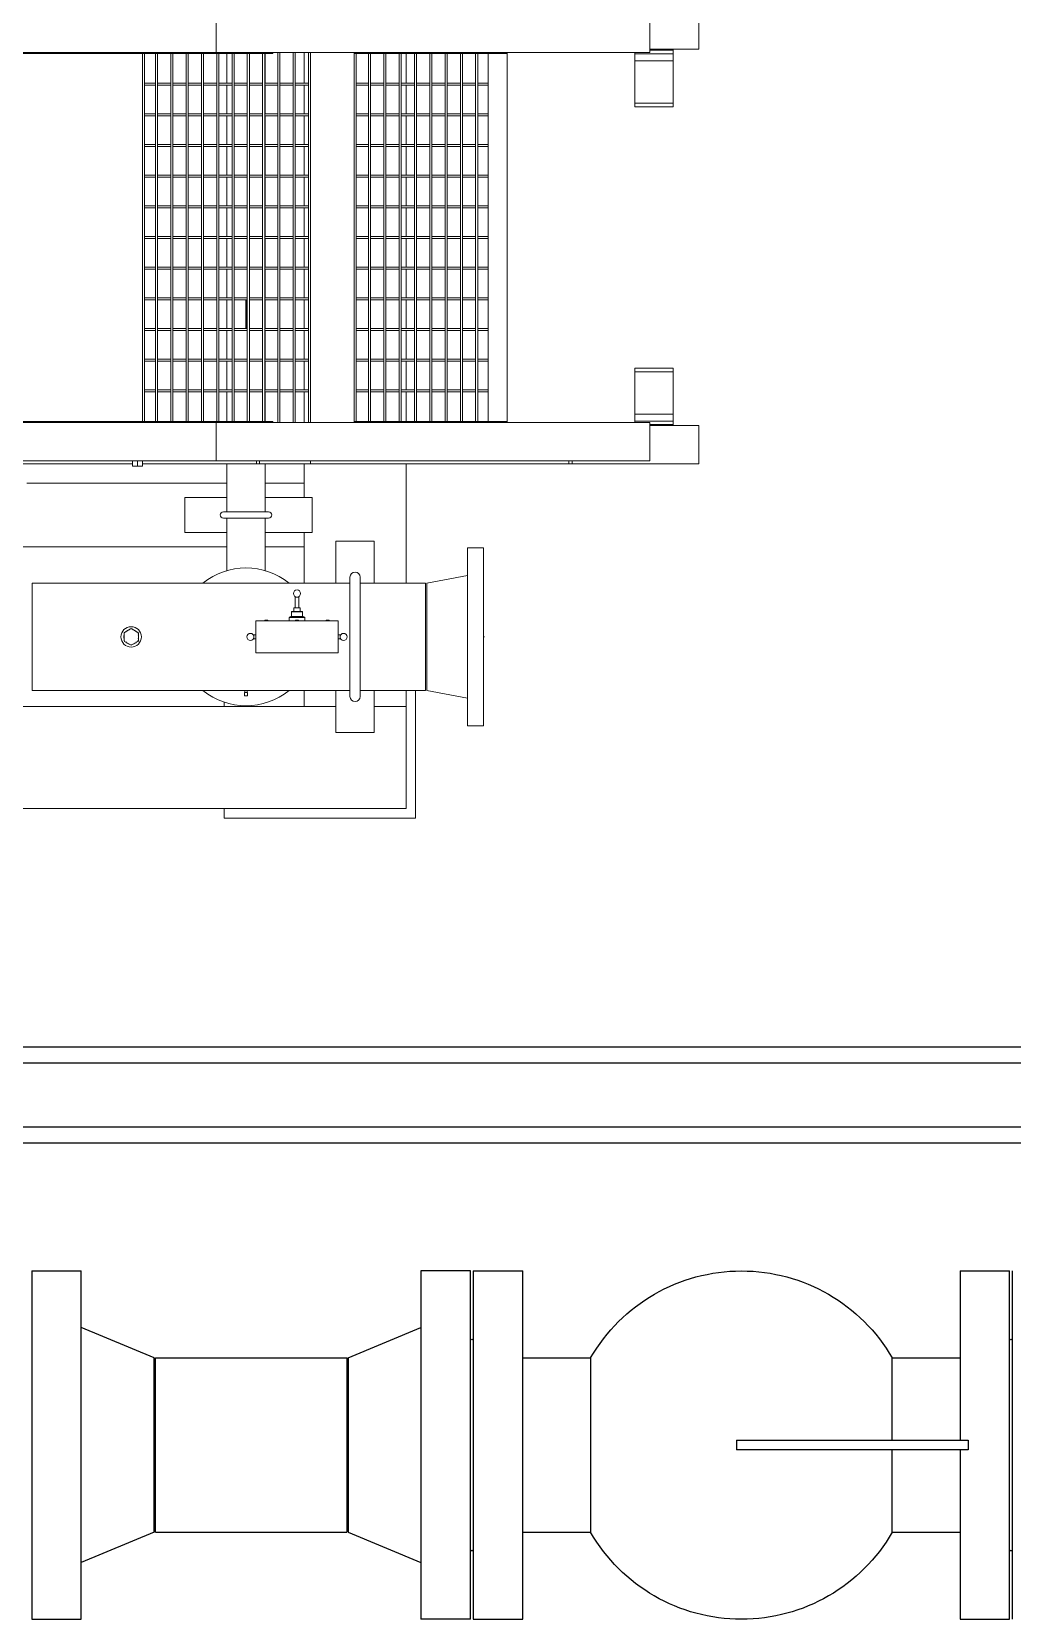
# Model space of a CAD drawing. Header units: millimetres. Extents: x 553637 to 584936, y 5008 to 53898.
# Drawn here: x 562068 to 563605, y 10272 to 12761 of the extents above; entities that cross this region are included whole.
import ezdxf

# ---------------------------------------------------------------- set-up
doc = ezdxf.new("R2010")
doc.units = ezdxf.units.MM
doc.header["$LTSCALE"] = 10
doc.header["$MEASUREMENT"] = 0
doc.layers.add('8', color=8, linetype='Continuous')

# ---------------------------------------------------------------- blocks, each defined once
blk = doc.blocks.new('A$C79EB0E72')
at = {"layer": '8', "lineweight": 0}
blk.add_lwpolyline([(0, -4900), (7800, -4900), (7800, 0), (0, 0)], close=True, dxfattribs=at)
at = {"layer": '8', "lineweight": 25}
for points in [[(7800.2, -2410.1), (0, -2410.1), (0, -4875.1), (25, -4900.1), (7775.2, -4900.1), (7800.2, -4875.1), (7800.2, -2410.1)], [(25, -2410.1), (25, -4864.8), (35.4, -4875.1), (7764.8, -4875.1), (7775.2, -4864.8), (7775.2, -2410.1)], [(7675.2, -2410.1), (7675.2, -4775.1), (125, -4775.1), (125, -2410.1)], [(7650.2, -2410.1), (7650.2, -4750.1), (150, -4750.1), (150, -2410.1)]]:
    blk.add_lwpolyline(points, dxfattribs=at)
blk = doc.blocks.new('mf_900')
at = {"layer": '8', "lineweight": -2}
for p, q in [((193331.3, 8438), (193331.3, 8378)), ((192574.8, 8433), (192574.8, 8373)), ((192574.8, 8433), (192574.8, 8373)), ((193254.8, 8433), (193254.8, 8373)), ((192574.8, 8373), (192107.8, 8373)), ((192663.8, 8371.6), (192189.8, 8371.6)), ((192459.3, 7794.4), (192459.3, 8371.6)), ((192462.5, 7794.4), (192462.5, 8371.6)), ((192479.6, 7794.4), (192479.6, 8371.6)), ((192482.8, 7794.4), (192482.8, 8371.6)), ((192503.6, 7794.4), (192503.6, 8371.6)), ((192506.8, 7794.4), (192506.8, 8371.6)), ((192527.6, 7794.4), (192527.6, 8371.6)), ((192530.8, 7794.4), (192530.8, 8371.6)), ((192551.6, 7794.4), (192551.6, 8371.6)), ((192554.8, 7794.4), (192554.8, 8371.6)), ((192574.8, 8373), (192574.8, 8373)), ((193254.8, 8373), (192574.8, 8373)), ((192575.6, 7794.4), (192575.6, 8371.6)), ((192578.8, 7794.4), (192578.8, 8371.6)), ((192591.3, 8325.1), (192591.3, 8371.6)), ((192599.6, 7794.4), (192599.6, 8371.6)), ((192602.8, 7794.4), (192602.8, 8371.6)), ((192608.6, 8371.6), (192608.6, 8373)), ((192623.6, 7794.4), (192623.6, 8371.6)), ((192626.8, 7794.4), (192626.8, 8371.6)), ((192647.6, 7794.4), (192647.6, 8371.6)), ((192650.8, 7794.4), (192650.8, 8371.6)), ((192651.7, 8325.1), (192651.7, 8371.6)), ((192663.8, 8371.6), (192663.8, 8373)), ((192671.6, 7793), (192671.6, 8373)), ((192674.8, 7793), (192674.8, 8373)), ((192695.6, 7793), (192695.6, 8373)), ((192698.8, 7793), (192698.8, 8373)), ((192712.5, 8325.1), (192712.5, 8373)), ((192719.6, 7793), (192719.6, 8373)), ((192722.8, 7793), (192722.8, 8373)), ((192791.2, 8373), (192791.2, 7793)), ((193031.2, 8371.6), (192791.2, 8371.6)), ((192794.4, 7794.3), (192794.4, 8371.6)), ((192813.6, 7794.3), (192813.6, 8371.6)), ((192816.8, 7794.3), (192816.8, 8371.6)), ((192837.6, 7794.3), (192837.6, 8371.6)), ((192840.8, 7794.3), (192840.8, 8371.6)), ((192861.6, 7794.3), (192861.6, 8371.6)), ((192864.8, 7794.3), (192864.8, 8371.6)), ((192872.5, 8325.1), (192872.5, 8371.6)), ((192885.6, 7794.3), (192885.6, 8371.6)), ((192888.8, 7794.3), (192888.8, 8371.6)), ((192909.6, 7794.3), (192909.6, 8371.6)), ((192912.8, 7794.3), (192912.8, 8371.6)), ((192933.6, 7794.3), (192933.6, 8371.6)), ((192936.8, 7794.3), (192936.8, 8371.6)), ((192957.6, 7794.3), (192957.6, 8371.6)), ((192960.8, 7794.3), (192960.8, 8371.6)), ((192981.6, 7794.3), (192981.6, 8371.6)), ((192984.8, 7794.3), (192984.8, 8371.6)), ((193001.2, 7794.3), (193001.2, 8371.6)), ((193001.2, 8371.6), (193031.2, 8371.6)), ((193031.2, 8373), (193031.2, 8371.6)), ((193031.2, 7794.3), (193031.2, 8371.6)), ((193231.3, 8373), (193231.3, 8288)), ((193291.3, 8371), (193231.3, 8371)), ((193331.3, 8378), (193254.8, 8378)), ((193291.3, 8376.5), (193254.8, 8376.5)), ((193291.3, 8288), (193291.3, 8378)), ((193291.3, 8360), (193231.3, 8360)), ((192479.6, 8325.1), (192462.5, 8325.1)), ((192462.5, 8321.9), (192479.6, 8321.9)), ((192503.6, 8325.1), (192482.8, 8325.1)), ((192482.8, 8321.9), (192503.6, 8321.9)), ((192527.6, 8325.1), (192506.8, 8325.1)), ((192506.8, 8321.9), (192527.6, 8321.9)), ((192551.6, 8325.1), (192530.8, 8325.1)), ((192530.8, 8321.9), (192551.6, 8321.9)), ((192575.6, 8325.1), (192554.8, 8325.1)), ((192554.8, 8321.9), (192575.6, 8321.9)), ((192599.6, 8325.1), (192578.8, 8325.1)), ((192578.8, 8321.9), (192599.6, 8321.9)), ((192591.3, 8277), (192591.3, 8321.9)), ((192623.6, 8325.1), (192602.8, 8325.1)), ((192602.8, 8321.9), (192623.6, 8321.9)), ((192647.6, 8325.1), (192626.8, 8325.1)), ((192626.8, 8321.9), (192647.6, 8321.9)), ((192671.6, 8325.1), (192650.8, 8325.1)), ((192650.8, 8321.9), (192671.6, 8321.9)), ((192651.7, 8277), (192651.7, 8321.9)), ((192695.6, 8325.1), (192674.8, 8325.1)), ((192674.8, 8321.9), (192695.6, 8321.9)), ((192719.6, 8325.1), (192698.8, 8325.1)), ((192698.8, 8321.9), (192719.6, 8321.9)), ((192712.5, 8277), (192712.5, 8321.9)), ((192813.6, 8325.1), (192794.4, 8325.1)), ((192794.4, 8321.9), (192813.6, 8321.9)), ((192837.6, 8325.1), (192816.8, 8325.1)), ((192816.8, 8321.9), (192837.6, 8321.9)), ((192861.6, 8325.1), (192840.8, 8325.1)), ((192840.8, 8321.9), (192861.6, 8321.9)), ((192885.6, 8325.1), (192864.8, 8325.1)), ((192864.8, 8321.9), (192885.6, 8321.9)), ((192872.5, 8277), (192872.5, 8321.9)), ((192909.6, 8325.1), (192888.8, 8325.1)), ((192888.8, 8321.9), (192909.6, 8321.9)), ((192933.6, 8325.1), (192912.8, 8325.1)), ((192912.8, 8321.9), (192933.6, 8321.9)), ((192957.6, 8325.1), (192936.8, 8325.1)), ((192936.8, 8321.9), (192957.6, 8321.9)), ((192981.6, 8325.1), (192960.8, 8325.1)), ((192960.8, 8321.9), (192981.6, 8321.9)), ((193001.2, 8325.1), (192984.8, 8325.1)), ((192984.8, 8321.9), (193001.2, 8321.9)), ((193291.3, 8293.5), (193231.3, 8293.5)), ((193291.3, 8288), (193231.3, 8288)), ((192479.6, 8277), (192462.5, 8277)), ((192462.5, 8273.8), (192479.6, 8273.8)), ((192503.6, 8277), (192482.8, 8277)), ((192482.8, 8273.8), (192503.6, 8273.8)), ((192527.6, 8277), (192506.8, 8277)), ((192506.8, 8273.8), (192527.6, 8273.8)), ((192551.6, 8277), (192530.8, 8277)), ((192530.8, 8273.8), (192551.6, 8273.8)), ((192575.6, 8277), (192554.8, 8277)), ((192554.8, 8273.8), (192575.6, 8273.8)), ((192599.6, 8277), (192578.8, 8277)), ((192578.8, 8273.8), (192599.6, 8273.8)), ((192591.3, 8228.9), (192591.3, 8273.8)), ((192623.6, 8277), (192602.8, 8277)), ((192602.8, 8273.8), (192623.6, 8273.8)), ((192647.6, 8277), (192626.8, 8277)), ((192626.8, 8273.8), (192647.6, 8273.8)), ((192671.6, 8277), (192650.8, 8277)), ((192650.8, 8273.8), (192671.6, 8273.8)), ((192651.7, 8228.9), (192651.7, 8273.8)), ((192695.6, 8277), (192674.8, 8277)), ((192674.8, 8273.8), (192695.6, 8273.8)), ((192719.6, 8277), (192698.8, 8277)), ((192698.8, 8273.8), (192719.6, 8273.8)), ((192712.5, 8228.9), (192712.5, 8273.8)), ((192813.6, 8277), (192794.4, 8277)), ((192794.4, 8273.8), (192813.6, 8273.8)), ((192837.6, 8277), (192816.8, 8277)), ((192816.8, 8273.8), (192837.6, 8273.8)), ((192861.6, 8277), (192840.8, 8277)), ((192840.8, 8273.8), (192861.6, 8273.8)), ((192885.6, 8277), (192864.8, 8277)), ((192864.8, 8273.8), (192885.6, 8273.8)), ((192872.5, 8228.9), (192872.5, 8273.8)), ((192909.6, 8277), (192888.8, 8277)), ((192888.8, 8273.8), (192909.6, 8273.8)), ((192933.6, 8277), (192912.8, 8277)), ((192912.8, 8273.8), (192933.6, 8273.8)), ((192957.6, 8277), (192936.8, 8277)), ((192936.8, 8273.8), (192957.6, 8273.8)), ((192981.6, 8277), (192960.8, 8277)), ((192960.8, 8273.8), (192981.6, 8273.8)), ((193001.2, 8277), (192984.8, 8277)), ((192984.8, 8273.8), (193001.2, 8273.8)), ((192479.6, 8228.9), (192462.5, 8228.9)), ((192462.5, 8225.7), (192479.6, 8225.7)), ((192503.6, 8228.9), (192482.8, 8228.9)), ((192482.8, 8225.7), (192503.6, 8225.7)), ((192527.6, 8228.9), (192506.8, 8228.9)), ((192506.8, 8225.7), (192527.6, 8225.7)), ((192551.6, 8228.9), (192530.8, 8228.9)), ((192530.8, 8225.7), (192551.6, 8225.7)), ((192575.6, 8228.9), (192554.8, 8228.9)), ((192554.8, 8225.7), (192575.6, 8225.7)), ((192599.6, 8228.9), (192578.8, 8228.9)), ((192578.8, 8225.7), (192599.6, 8225.7)), ((192591.3, 8180.8), (192591.3, 8225.7)), ((192623.6, 8228.9), (192602.8, 8228.9)), ((192602.8, 8225.7), (192623.6, 8225.7)), ((192647.6, 8228.9), (192626.8, 8228.9)), ((192626.8, 8225.7), (192647.6, 8225.7)), ((192671.6, 8228.9), (192650.8, 8228.9)), ((192650.8, 8225.7), (192671.6, 8225.7)), ((192651.7, 8180.8), (192651.7, 8225.7)), ((192695.6, 8228.9), (192674.8, 8228.9)), ((192674.8, 8225.7), (192695.6, 8225.7)), ((192719.6, 8228.9), (192698.8, 8228.9)), ((192698.8, 8225.7), (192719.6, 8225.7)), ((192712.5, 8180.8), (192712.5, 8225.7)), ((192813.6, 8228.9), (192794.4, 8228.9)), ((192794.4, 8225.7), (192813.6, 8225.7)), ((192837.6, 8228.9), (192816.8, 8228.9)), ((192816.8, 8225.7), (192837.6, 8225.7)), ((192861.6, 8228.9), (192840.8, 8228.9)), ((192840.8, 8225.7), (192861.6, 8225.7)), ((192885.6, 8228.9), (192864.8, 8228.9)), ((192864.8, 8225.7), (192885.6, 8225.7)), ((192872.5, 8180.8), (192872.5, 8225.7)), ((192909.6, 8228.9), (192888.8, 8228.9)), ((192888.8, 8225.7), (192909.6, 8225.7)), ((192933.6, 8228.9), (192912.8, 8228.9)), ((192912.8, 8225.7), (192933.6, 8225.7)), ((192957.6, 8228.9), (192936.8, 8228.9)), ((192936.8, 8225.7), (192957.6, 8225.7)), ((192981.6, 8228.9), (192960.8, 8228.9)), ((192960.8, 8225.7), (192981.6, 8225.7)), ((193001.2, 8228.9), (192984.8, 8228.9)), ((192984.8, 8225.7), (193001.2, 8225.7)), ((192479.6, 8180.8), (192462.5, 8180.8)), ((192462.5, 8177.6), (192479.6, 8177.6)), ((192503.6, 8180.8), (192482.8, 8180.8)), ((192482.8, 8177.6), (192503.6, 8177.6)), ((192527.6, 8180.8), (192506.8, 8180.8)), ((192506.8, 8177.6), (192527.6, 8177.6)), ((192551.6, 8180.8), (192530.8, 8180.8)), ((192530.8, 8177.6), (192551.6, 8177.6)), ((192575.6, 8180.8), (192554.8, 8180.8)), ((192554.8, 8177.6), (192575.6, 8177.6)), ((192599.6, 8180.8), (192578.8, 8180.8)), ((192578.8, 8177.6), (192599.6, 8177.6)), ((192591.3, 8132.7), (192591.3, 8177.6)), ((192623.6, 8180.8), (192602.8, 8180.8)), ((192602.8, 8177.6), (192623.6, 8177.6)), ((192647.6, 8180.8), (192626.8, 8180.8)), ((192626.8, 8177.6), (192647.6, 8177.6)), ((192671.6, 8180.8), (192650.8, 8180.8)), ((192650.8, 8177.6), (192671.6, 8177.6)), ((192651.7, 8132.7), (192651.7, 8177.6)), ((192695.6, 8180.8), (192674.8, 8180.8)), ((192674.8, 8177.6), (192695.6, 8177.6)), ((192719.6, 8180.8), (192698.8, 8180.8)), ((192698.8, 8177.6), (192719.6, 8177.6)), ((192712.5, 8132.7), (192712.5, 8177.6)), ((192813.6, 8180.8), (192794.4, 8180.8)), ((192794.4, 8177.6), (192813.6, 8177.6)), ((192837.6, 8180.8), (192816.8, 8180.8)), ((192816.8, 8177.6), (192837.6, 8177.6)), ((192861.6, 8180.8), (192840.8, 8180.8)), ((192840.8, 8177.6), (192861.6, 8177.6)), ((192885.6, 8180.8), (192864.8, 8180.8)), ((192864.8, 8177.6), (192885.6, 8177.6)), ((192872.5, 8132.7), (192872.5, 8177.6)), ((192909.6, 8180.8), (192888.8, 8180.8)), ((192888.8, 8177.6), (192909.6, 8177.6)), ((192933.6, 8180.8), (192912.8, 8180.8)), ((192912.8, 8177.6), (192933.6, 8177.6)), ((192957.6, 8180.8), (192936.8, 8180.8)), ((192936.8, 8177.6), (192957.6, 8177.6)), ((192981.6, 8180.8), (192960.8, 8180.8)), ((192960.8, 8177.6), (192981.6, 8177.6)), ((193001.2, 8180.8), (192984.8, 8180.8)), ((192984.8, 8177.6), (193001.2, 8177.6)), ((192479.6, 8132.7), (192462.5, 8132.7)), ((192462.5, 8129.5), (192479.6, 8129.5)), ((192503.6, 8132.7), (192482.8, 8132.7)), ((192482.8, 8129.5), (192503.6, 8129.5)), ((192527.6, 8132.7), (192506.8, 8132.7)), ((192506.8, 8129.5), (192527.6, 8129.5)), ((192551.6, 8132.7), (192530.8, 8132.7)), ((192530.8, 8129.5), (192551.6, 8129.5)), ((192575.6, 8132.7), (192554.8, 8132.7)), ((192554.8, 8129.5), (192575.6, 8129.5)), ((192599.6, 8132.7), (192578.8, 8132.7)), ((192578.8, 8129.5), (192599.6, 8129.5)), ((192591.3, 8084.6), (192591.3, 8129.5)), ((192623.6, 8132.7), (192602.8, 8132.7)), ((192602.8, 8129.5), (192623.6, 8129.5)), ((192647.6, 8132.7), (192626.8, 8132.7)), ((192626.8, 8129.5), (192647.6, 8129.5)), ((192671.6, 8132.7), (192650.8, 8132.7)), ((192650.8, 8129.5), (192671.6, 8129.5)), ((192651.7, 8084.6), (192651.7, 8129.5)), ((192695.6, 8132.7), (192674.8, 8132.7)), ((192674.8, 8129.5), (192695.6, 8129.5)), ((192719.6, 8132.7), (192698.8, 8132.7)), ((192698.8, 8129.5), (192719.6, 8129.5)), ((192712.5, 8084.6), (192712.5, 8129.5)), ((192813.6, 8132.7), (192794.4, 8132.7)), ((192794.4, 8129.5), (192813.6, 8129.5)), ((192837.6, 8132.7), (192816.8, 8132.7)), ((192816.8, 8129.5), (192837.6, 8129.5)), ((192861.6, 8132.7), (192840.8, 8132.7)), ((192840.8, 8129.5), (192861.6, 8129.5)), ((192885.6, 8132.7), (192864.8, 8132.7)), ((192864.8, 8129.5), (192885.6, 8129.5)), ((192872.5, 8084.6), (192872.5, 8129.5)), ((192909.6, 8132.7), (192888.8, 8132.7)), ((192888.8, 8129.5), (192909.6, 8129.5)), ((192933.6, 8132.7), (192912.8, 8132.7)), ((192912.8, 8129.5), (192933.6, 8129.5)), ((192957.6, 8132.7), (192936.8, 8132.7)), ((192936.8, 8129.5), (192957.6, 8129.5)), ((192981.6, 8132.7), (192960.8, 8132.7)), ((192960.8, 8129.5), (192981.6, 8129.5)), ((193001.2, 8132.7), (192984.8, 8132.7)), ((192984.8, 8129.5), (193001.2, 8129.5)), ((192479.6, 8084.6), (192462.5, 8084.6)), ((192462.5, 8081.4), (192479.6, 8081.4)), ((192503.6, 8084.6), (192482.8, 8084.6)), ((192482.8, 8081.4), (192503.6, 8081.4)), ((192527.6, 8084.6), (192506.8, 8084.6)), ((192506.8, 8081.4), (192527.6, 8081.4)), ((192551.6, 8084.6), (192530.8, 8084.6)), ((192530.8, 8081.4), (192551.6, 8081.4)), ((192575.6, 8084.6), (192554.8, 8084.6)), ((192554.8, 8081.4), (192575.6, 8081.4)), ((192599.6, 8084.6), (192578.8, 8084.6)), ((192578.8, 8081.4), (192599.6, 8081.4)), ((192591.3, 8036.5), (192591.3, 8081.4)), ((192623.6, 8084.6), (192602.8, 8084.6)), ((192602.8, 8081.4), (192623.6, 8081.4)), ((192647.6, 8084.6), (192626.8, 8084.6)), ((192626.8, 8081.4), (192647.6, 8081.4)), ((192671.6, 8084.6), (192650.8, 8084.6)), ((192650.8, 8081.4), (192671.6, 8081.4)), ((192651.7, 8036.5), (192651.7, 8081.4)), ((192695.6, 8084.6), (192674.8, 8084.6)), ((192674.8, 8081.4), (192695.6, 8081.4)), ((192719.6, 8084.6), (192698.8, 8084.6)), ((192698.8, 8081.4), (192719.6, 8081.4)), ((192712.5, 8036.5), (192712.5, 8081.4)), ((192813.6, 8084.6), (192794.4, 8084.6)), ((192794.4, 8081.4), (192813.6, 8081.4)), ((192837.6, 8084.6), (192816.8, 8084.6)), ((192816.8, 8081.4), (192837.6, 8081.4)), ((192861.6, 8084.6), (192840.8, 8084.6)), ((192840.8, 8081.4), (192861.6, 8081.4)), ((192885.6, 8084.6), (192864.8, 8084.6)), ((192864.8, 8081.4), (192885.6, 8081.4)), ((192872.5, 8036.5), (192872.5, 8081.4)), ((192909.6, 8084.6), (192888.8, 8084.6)), ((192888.8, 8081.4), (192909.6, 8081.4)), ((192933.6, 8084.6), (192912.8, 8084.6)), ((192912.8, 8081.4), (192933.6, 8081.4)), ((192957.6, 8084.6), (192936.8, 8084.6)), ((192936.8, 8081.4), (192957.6, 8081.4)), ((192981.6, 8084.6), (192960.8, 8084.6)), ((192960.8, 8081.4), (192981.6, 8081.4)), ((193001.2, 8084.6), (192984.8, 8084.6)), ((192984.8, 8081.4), (193001.2, 8081.4)), ((192479.6, 8036.5), (192462.5, 8036.5)), ((192462.5, 8033.3), (192479.6, 8033.3)), ((192503.6, 8036.5), (192482.8, 8036.5)), ((192482.8, 8033.3), (192503.6, 8033.3)), ((192527.6, 8036.5), (192506.8, 8036.5)), ((192506.8, 8033.3), (192527.6, 8033.3)), ((192551.6, 8036.5), (192530.8, 8036.5)), ((192530.8, 8033.3), (192551.6, 8033.3)), ((192575.6, 8036.5), (192554.8, 8036.5)), ((192554.8, 8033.3), (192575.6, 8033.3)), ((192599.6, 8036.5), (192578.8, 8036.5)), ((192578.8, 8033.3), (192599.6, 8033.3)), ((192591.3, 7988.4), (192591.3, 8033.3)), ((192623.6, 8036.5), (192602.8, 8036.5)), ((192602.8, 8033.3), (192623.6, 8033.3)), ((192647.6, 8036.5), (192626.8, 8036.5)), ((192626.8, 8033.3), (192647.6, 8033.3)), ((192671.6, 8036.5), (192650.8, 8036.5)), ((192650.8, 8033.3), (192671.6, 8033.3)), ((192651.7, 7988.4), (192651.7, 8033.3)), ((192695.6, 8036.5), (192674.8, 8036.5)), ((192674.8, 8033.3), (192695.6, 8033.3)), ((192719.6, 8036.5), (192698.8, 8036.5)), ((192698.8, 8033.3), (192719.6, 8033.3)), ((192712.5, 7988.4), (192712.5, 8033.3)), ((192813.6, 8036.5), (192794.4, 8036.5)), ((192794.4, 8033.3), (192813.6, 8033.3)), ((192837.6, 8036.5), (192816.8, 8036.5)), ((192816.8, 8033.3), (192837.6, 8033.3)), ((192861.6, 8036.5), (192840.8, 8036.5)), ((192840.8, 8033.3), (192861.6, 8033.3)), ((192885.6, 8036.5), (192864.8, 8036.5)), ((192864.8, 8033.3), (192885.6, 8033.3)), ((192872.5, 7988.4), (192872.5, 8033.3)), ((192909.6, 8036.5), (192888.8, 8036.5)), ((192888.8, 8033.3), (192909.6, 8033.3)), ((192933.6, 8036.5), (192912.8, 8036.5)), ((192912.8, 8033.3), (192933.6, 8033.3)), ((192957.6, 8036.5), (192936.8, 8036.5)), ((192936.8, 8033.3), (192957.6, 8033.3)), ((192981.6, 8036.5), (192960.8, 8036.5)), ((192960.8, 8033.3), (192981.6, 8033.3)), ((193001.2, 8036.5), (192984.8, 8036.5)), ((192984.8, 8033.3), (193001.2, 8033.3)), ((192479.6, 7988.4), (192462.5, 7988.4)), ((192462.5, 7985.2), (192479.6, 7985.2)), ((192503.6, 7988.4), (192482.8, 7988.4)), ((192482.8, 7985.2), (192503.6, 7985.2)), ((192527.6, 7988.4), (192506.8, 7988.4)), ((192506.8, 7985.2), (192527.6, 7985.2)), ((192551.6, 7988.4), (192530.8, 7988.4)), ((192530.8, 7985.2), (192551.6, 7985.2)), ((192575.6, 7988.4), (192554.8, 7988.4)), ((192554.8, 7985.2), (192575.6, 7985.2)), ((192599.6, 7988.4), (192578.8, 7988.4)), ((192578.8, 7985.2), (192599.6, 7985.2)), ((192591.3, 7940.3), (192591.3, 7985.2)), ((192623.6, 7988.4), (192602.8, 7988.4)), ((192602.8, 7985.2), (192623.6, 7985.2)), ((192647.6, 7988.4), (192626.8, 7988.4)), ((192626.8, 7985.2), (192647.6, 7985.2)), ((192671.6, 7988.4), (192650.8, 7988.4)), ((192650.8, 7985.2), (192671.6, 7985.2)), ((192651.7, 7940.3), (192651.7, 7985.2)), ((192695.6, 7988.4), (192674.8, 7988.4)), ((192674.8, 7985.2), (192695.6, 7985.2)), ((192719.6, 7988.4), (192698.8, 7988.4)), ((192698.8, 7985.2), (192719.6, 7985.2)), ((192712.5, 7940.3), (192712.5, 7985.2)), ((192813.6, 7988.4), (192794.4, 7988.4)), ((192794.4, 7985.2), (192813.6, 7985.2)), ((192837.6, 7988.4), (192816.8, 7988.4)), ((192816.8, 7985.2), (192837.6, 7985.2)), ((192861.6, 7988.4), (192840.8, 7988.4)), ((192840.8, 7985.2), (192861.6, 7985.2)), ((192885.6, 7988.4), (192864.8, 7988.4)), ((192864.8, 7985.2), (192885.6, 7985.2)), ((192872.5, 7940.3), (192872.5, 7985.2)), ((192909.6, 7988.4), (192888.8, 7988.4)), ((192888.8, 7985.2), (192909.6, 7985.2)), ((192933.6, 7988.4), (192912.8, 7988.4)), ((192912.8, 7985.2), (192933.6, 7985.2)), ((192957.6, 7988.4), (192936.8, 7988.4)), ((192936.8, 7985.2), (192957.6, 7985.2)), ((192981.6, 7988.4), (192960.8, 7988.4)), ((192960.8, 7985.2), (192981.6, 7985.2)), ((193001.2, 7988.4), (192984.8, 7988.4)), ((192984.8, 7985.2), (193001.2, 7985.2)), ((192479.6, 7940.3), (192462.5, 7940.3)), ((192503.6, 7940.3), (192482.8, 7940.3)), ((192527.6, 7940.3), (192506.8, 7940.3)), ((192551.6, 7940.3), (192530.8, 7940.3)), ((192575.6, 7940.3), (192554.8, 7940.3)), ((192599.6, 7940.3), (192578.8, 7940.3)), ((192623.6, 7940.3), (192602.8, 7940.3)), ((192647.6, 7940.3), (192626.8, 7940.3)), ((192671.6, 7940.3), (192650.8, 7940.3)), ((192695.6, 7940.3), (192674.8, 7940.3)), ((192719.6, 7940.3), (192698.8, 7940.3)), ((192813.6, 7940.3), (192794.4, 7940.3)), ((192837.6, 7940.3), (192816.8, 7940.3)), ((192861.6, 7940.3), (192840.8, 7940.3)), ((192885.6, 7940.3), (192864.8, 7940.3)), ((192909.6, 7940.3), (192888.8, 7940.3)), ((192933.6, 7940.3), (192912.8, 7940.3)), ((192957.6, 7940.3), (192936.8, 7940.3)), ((192981.6, 7940.3), (192960.8, 7940.3)), ((193001.2, 7940.3), (192984.8, 7940.3)), ((192462.5, 7937.1), (192479.6, 7937.1)), ((192482.8, 7937.1), (192503.6, 7937.1)), ((192506.8, 7937.1), (192527.6, 7937.1)), ((192530.8, 7937.1), (192551.6, 7937.1)), ((192554.8, 7937.1), (192575.6, 7937.1)), ((192578.8, 7937.1), (192599.6, 7937.1)), ((192591.3, 7892.2), (192591.3, 7937.1)), ((192602.8, 7937.1), (192623.6, 7937.1)), ((192626.8, 7937.1), (192647.6, 7937.1)), ((192650.8, 7937.1), (192671.6, 7937.1)), ((192651.7, 7892.2), (192651.7, 7937.1)), ((192674.8, 7937.1), (192695.6, 7937.1)), ((192698.8, 7937.1), (192719.6, 7937.1)), ((192712.5, 7892.2), (192712.5, 7937.1)), ((192794.4, 7937.1), (192813.6, 7937.1)), ((192816.8, 7937.1), (192837.6, 7937.1)), ((192840.8, 7937.1), (192861.6, 7937.1)), ((192864.8, 7937.1), (192885.6, 7937.1)), ((192872.5, 7892.2), (192872.5, 7937.1)), ((192888.8, 7937.1), (192909.6, 7937.1)), ((192912.8, 7937.1), (192933.6, 7937.1)), ((192936.8, 7937.1), (192957.6, 7937.1)), ((192960.8, 7937.1), (192981.6, 7937.1)), ((192984.8, 7937.1), (193001.2, 7937.1)), ((192479.6, 7892.2), (192462.5, 7892.2)), ((192503.6, 7892.2), (192482.8, 7892.2)), ((192527.6, 7892.2), (192506.8, 7892.2)), ((192551.6, 7892.2), (192530.8, 7892.2)), ((192575.6, 7892.2), (192554.8, 7892.2)), ((192599.6, 7892.2), (192578.8, 7892.2)), ((192623.6, 7892.2), (192602.8, 7892.2)), ((192647.6, 7892.2), (192626.8, 7892.2)), ((192671.6, 7892.2), (192650.8, 7892.2)), ((192695.6, 7892.2), (192674.8, 7892.2)), ((192719.6, 7892.2), (192698.8, 7892.2)), ((192813.6, 7892.2), (192794.4, 7892.2)), ((192837.6, 7892.2), (192816.8, 7892.2)), ((192861.6, 7892.2), (192840.8, 7892.2)), ((192885.6, 7892.2), (192864.8, 7892.2)), ((192909.6, 7892.2), (192888.8, 7892.2)), ((192933.6, 7892.2), (192912.8, 7892.2)), ((192957.6, 7892.2), (192936.8, 7892.2)), ((192981.6, 7892.2), (192960.8, 7892.2)), ((193001.2, 7892.2), (192984.8, 7892.2)), ((192462.5, 7889), (192479.6, 7889)), ((192482.8, 7889), (192503.6, 7889)), ((192506.8, 7889), (192527.6, 7889)), ((192530.8, 7889), (192551.6, 7889)), ((192554.8, 7889), (192575.6, 7889)), ((192578.8, 7889), (192599.6, 7889)), ((192591.3, 7844), (192591.3, 7889)), ((192602.8, 7889), (192623.6, 7889)), ((192626.8, 7889), (192647.6, 7889)), ((192650.8, 7889), (192671.6, 7889)), ((192651.7, 7844), (192651.7, 7889)), ((192674.8, 7889), (192695.6, 7889)), ((192698.8, 7889), (192719.6, 7889)), ((192712.5, 7844), (192712.5, 7889)), ((192794.4, 7889), (192813.6, 7889)), ((192816.8, 7889), (192837.6, 7889)), ((192840.8, 7889), (192861.6, 7889)), ((192864.8, 7889), (192885.6, 7889)), ((192872.5, 7844), (192872.5, 7889)), ((192888.8, 7889), (192909.6, 7889)), ((192912.8, 7889), (192933.6, 7889)), ((192936.8, 7889), (192957.6, 7889)), ((192960.8, 7889), (192981.6, 7889)), ((192984.8, 7889), (193001.2, 7889)), ((193231.3, 7878), (193231.3, 7793)), ((193291.3, 7878), (193231.3, 7878)), ((193291.3, 7872.5), (193231.3, 7872.5)), ((193291.3, 7878), (193291.3, 7788)), ((192479.6, 7844), (192462.5, 7844)), ((192462.5, 7840.9), (192479.6, 7840.9)), ((192503.6, 7844), (192482.8, 7844)), ((192482.8, 7840.9), (192503.6, 7840.9)), ((192527.6, 7844), (192506.8, 7844)), ((192506.8, 7840.9), (192527.6, 7840.9)), ((192551.6, 7844), (192530.8, 7844)), ((192530.8, 7840.9), (192551.6, 7840.9)), ((192575.6, 7844), (192554.8, 7844)), ((192554.8, 7840.9), (192575.6, 7840.9)), ((192599.6, 7844), (192578.8, 7844)), ((192578.8, 7840.9), (192599.6, 7840.9)), ((192591.3, 7794.4), (192591.3, 7840.9)), ((192623.6, 7844), (192602.8, 7844)), ((192602.8, 7840.9), (192623.6, 7840.9)), ((192647.6, 7844), (192626.8, 7844)), ((192626.8, 7840.9), (192647.6, 7840.9)), ((192671.6, 7844), (192650.8, 7844)), ((192650.8, 7840.9), (192671.6, 7840.9)), ((192651.7, 7794.4), (192651.7, 7840.9)), ((192695.6, 7844), (192674.8, 7844)), ((192674.8, 7840.9), (192695.6, 7840.9)), ((192719.6, 7844), (192698.8, 7844)), ((192698.8, 7840.9), (192719.6, 7840.9)), ((192712.5, 7793), (192712.5, 7840.9)), ((192813.6, 7844), (192794.4, 7844)), ((192794.4, 7840.9), (192813.6, 7840.9)), ((192837.6, 7844), (192816.8, 7844)), ((192816.8, 7840.9), (192837.6, 7840.9)), ((192861.6, 7844), (192840.8, 7844)), ((192840.8, 7840.9), (192861.6, 7840.9)), ((192885.6, 7844), (192864.8, 7844)), ((192864.8, 7840.9), (192885.6, 7840.9)), ((192872.5, 7794.3), (192872.5, 7840.9)), ((192909.6, 7844), (192888.8, 7844)), ((192888.8, 7840.9), (192909.6, 7840.9)), ((192933.6, 7844), (192912.8, 7844)), ((192912.8, 7840.9), (192933.6, 7840.9)), ((192957.6, 7844), (192936.8, 7844)), ((192936.8, 7840.9), (192957.6, 7840.9)), ((192981.6, 7844), (192960.8, 7844)), ((192960.8, 7840.9), (192981.6, 7840.9)), ((193001.2, 7844), (192984.8, 7844)), ((192984.8, 7840.9), (193001.2, 7840.9)), ((192574.8, 7793), (192107.8, 7793)), ((192663.8, 7794.4), (192189.8, 7794.4)), ((192574.8, 7733), (192574.8, 7793)), ((192574.8, 7733), (192574.8, 7793)), ((192574.8, 7793), (192574.8, 7793)), ((193254.8, 7793), (192574.8, 7793)), ((192608.6, 7794.4), (192608.6, 7793)), ((192663.8, 7794.4), (192663.8, 7793)), ((193031.2, 7794.3), (192791.2, 7794.3)), ((193031.2, 7794.3), (193031.2, 7793)), ((193291.3, 7806), (193231.3, 7806)), ((193291.3, 7795), (193231.3, 7795)), ((193254.8, 7733), (193254.8, 7793)), ((193291.3, 7789.5), (193254.8, 7789.5)), ((193331.3, 7788), (193254.8, 7788)), ((193331.3, 7728), (193331.3, 7788)), ((193254.8, 7733), (192107.8, 7733)), ((192443.5, 7728), (192249.8, 7728)), ((192443.5, 7733), (192443.5, 7724.5)), ((192459.3, 7724.5), (192443.5, 7724.5)), ((192451.4, 7733), (192451.4, 7724.5)), ((192459.3, 7724.5), (192459.3, 7733)), ((193331.3, 7728), (192459.3, 7728)), ((192591.3, 7652.9), (192591.3, 7728)), ((192637.8, 7728), (192637.8, 7733)), ((192642.8, 7733), (192642.8, 7728)), ((192651.7, 7652.9), (192651.7, 7728)), ((192712.5, 7675.4), (192712.5, 7728)), ((192722.8, 7728), (192722.8, 7733)), ((192872.5, 7541), (192872.5, 7728)), ((193127.8, 7728), (193127.8, 7733)), ((193132.8, 7733), (193132.8, 7728)), ((192591.3, 7697.9), (192278, 7697.9)), ((192712.5, 7697.9), (192651.7, 7697.9)), ((192525.5, 7620.4), (192525.5, 7675.4)), ((192525.5, 7675.4), (192591.3, 7675.4)), ((192651.7, 7675.4), (192725.5, 7675.4)), ((192725.5, 7675.4), (192725.5, 7620.4)), ((192657, 7652.9), (192586, 7652.9)), ((192586, 7642.9), (192657, 7642.9)), ((192591.3, 7560.5), (192591.3, 7642.9)), ((192651.7, 7560.5), (192651.7, 7642.9)), ((192525.5, 7620.4), (192591.3, 7620.4)), ((192651.7, 7620.4), (192725.5, 7620.4)), ((192712.5, 7541), (192712.5, 7620.4)), ((192591.3, 7597.8), (192171.7, 7597.8)), ((192712.5, 7597.8), (192651.7, 7597.8)), ((192762.5, 7606.8), (192822.5, 7606.8)), ((192762.5, 7606.8), (192762.5, 7541)), ((192822.5, 7606.8), (192822.5, 7541)), ((192968.7, 7596.5), (192968.7, 7317.1)), ((192994.1, 7596.5), (192968.7, 7596.5)), ((192994.1, 7317.1), (192994.1, 7596.5)), ((192286.3, 7372.7), (192286.3, 7541)), ((192784.5, 7541), (192286.3, 7541)), ((192784.5, 7550.3), (192784.5, 7363.3)), ((192800.5, 7363.3), (192800.5, 7550.3)), ((192903.2, 7541), (192800.5, 7541)), ((192903.2, 7541), (192903.2, 7372.7)), ((192905.2, 7541), (192968.7, 7552.8)), ((192905.2, 7541), (192905.2, 7372.7)), ((192701.1, 7519.3), (192698.5, 7519.3)), ((192698.5, 7502.3), (192698.5, 7519.3)), ((192704.6, 7519.3), (192701.9, 7519.3)), ((192704.6, 7502.3), (192704.6, 7519.3)), ((192693.6, 7496.8), (192693.1, 7496.1)), ((192709.9, 7496.1), (192693.1, 7496.1)), ((192693.1, 7488.5), (192693.1, 7496.1)), ((192709.4, 7496.8), (192693.6, 7496.8)), ((192706.4, 7502.3), (192696.6, 7502.3)), ((192696.6, 7496.8), (192696.6, 7502.3)), ((192706.4, 7496.8), (192706.4, 7502.3)), ((192709.4, 7496.8), (192709.9, 7496.1)), ((192709.9, 7488.5), (192709.9, 7496.1)), ((192440.6, 7469.2), (192431.2, 7463.8)), ((192440.6, 7469.2), (192441.5, 7469.7)), ((192441.5, 7469.7), (192442.4, 7469.2)), ((192451.8, 7463.8), (192442.4, 7469.2)), ((192636.8, 7481.8), (192766.2, 7481.8)), ((192636.8, 7481.8), (192636.8, 7431.8)), ((192651.3, 7482.8), (192655.9, 7482.8)), ((192651.3, 7482.8), (192651.3, 7481.8)), ((192655.9, 7482.8), (192655.9, 7481.8)), ((192690, 7487.7), (192689.3, 7487)), ((192713.7, 7487), (192689.3, 7487)), ((192689.3, 7481.8), (192689.3, 7487)), ((192690.6, 7488.1), (192690, 7487.7)), ((192713, 7487.7), (192690, 7487.7)), ((192692, 7488.5), (192690.6, 7488.1)), ((192712.4, 7488.1), (192690.6, 7488.1)), ((192711, 7488.5), (192692, 7488.5)), ((192693.1, 7488.5), (192692, 7488.5)), ((192709.9, 7488.5), (192693.1, 7488.5)), ((192699, 7482.8), (192703.6, 7482.8)), ((192699, 7482.8), (192699, 7481.8)), ((192703.6, 7482.8), (192703.6, 7481.8)), ((192709.9, 7488.5), (192711, 7488.5)), ((192711, 7488.5), (192712.4, 7488.1)), ((192712.4, 7488.1), (192713, 7487.7)), ((192713, 7487.7), (192713.7, 7487)), ((192713.7, 7481.8), (192713.7, 7487)), ((192747.1, 7482.8), (192751.7, 7482.8)), ((192747.1, 7482.8), (192747.1, 7481.8)), ((192751.7, 7482.8), (192751.7, 7481.8)), ((192766.2, 7481.8), (192766.2, 7431.8)), ((192430.3, 7463.3), (192431.2, 7463.8)), ((192430.3, 7450.4), (192430.3, 7463.3)), ((192431.2, 7449.8), (192430.3, 7450.4)), ((192431.2, 7449.8), (192440.6, 7444.4)), ((192441.5, 7443.9), (192440.6, 7444.4)), ((192442.4, 7444.4), (192441.5, 7443.9)), ((192442.4, 7444.4), (192451.8, 7449.8)), ((192451.8, 7463.8), (192452.7, 7463.3)), ((192452.7, 7450.4), (192451.8, 7449.8)), ((192452.7, 7463.3), (192452.7, 7450.4)), ((192634, 7457.2), (192634, 7459.9)), ((192634, 7459.9), (192636.8, 7459.9)), ((192634, 7453.8), (192634, 7456.4)), ((192634, 7453.8), (192636.8, 7453.8)), ((192766.2, 7459.9), (192769, 7459.9)), ((192766.2, 7453.8), (192769, 7453.8)), ((192769, 7457.2), (192769, 7459.9)), ((192769, 7453.8), (192769, 7456.4)), ((192636.8, 7431.8), (192766.2, 7431.8)), ((192784.5, 7372.7), (192286.3, 7372.7)), ((192619.1, 7364.6), (192619.1, 7369.5)), ((192623.9, 7369.5), (192619.1, 7369.5)), ((192619.7, 7369.5), (192619.7, 7372.7)), ((192623.3, 7372.7), (192623.3, 7369.5)), ((192623.9, 7369.5), (192623.9, 7364.6)), ((192712.5, 7347.8), (192712.5, 7372.7)), ((192762.5, 7372.7), (192762.5, 7306.8)), ((192903.2, 7372.7), (192800.5, 7372.7)), ((192822.5, 7372.7), (192822.5, 7306.8)), ((192872.5, 7372.7), (192872.5, 7187.8)), ((192887.5, 7172.8), (192887.5, 7372.7)), ((192905.2, 7372.7), (192968.7, 7360.8)), ((192762.5, 7347.8), (192185.9, 7347.8)), ((192587.5, 7354.4), (192587.5, 7347.8)), ((192623.9, 7364.6), (192619.1, 7364.6)), ((192872.5, 7347.8), (192822.5, 7347.8)), ((192994.1, 7317.1), (192968.7, 7317.1)), ((192822.5, 7306.8), (192762.5, 7306.8)), ((192872.5, 7187.8), (192230.2, 7187.8)), ((192587.5, 7187.8), (192587.5, 7172.8)), ((192587.5, 7172.8), (192887.5, 7172.8))]:
    blk.add_line(p, q, dxfattribs=at)
at = {"layer": '8'}
blk.add_line((192621.5, 7985.2), (192621.5, 7940.3), dxfattribs=at)
at = {"layer": '8', "lineweight": 0}
blk.add_line((192994.1, 7456.8), (192995.7, 7456.8), dxfattribs=at)
at = {"layer": '8', "lineweight": -2, "extrusion": (0, 0, -1)}
for centre, radius in [((-192701.5, 7524.8), 5.55), ((-192441.5, 7456.8), 16), ((-192774.5, 7456.8), 5.55)]:
    blk.add_circle(centre, radius, dxfattribs=at)
at = {"layer": '8', "lineweight": -2}
blk.add_circle((192628.5, 7456.8), 5.55, dxfattribs=at)
for centre, radius, start, end in [((192586, 7647.9), 5, 90, 270), ((192621.5, 7456.8), 108, 51.2067, 128.7933), ((192441.5, 7456.8), 11.6, 103.8049, 136.1951), ((192441.5, 7456.8), 11.6, 43.8049, 76.1951), ((192701.5, 7456.8), 25.1, 95.7932, 95.957), ((192701.5, 7456.8), 25.1, 84.043, 85.3269), ((192441.5, 7456.8), 11.6, 163.8049, 196.1951), ((192441.5, 7456.8), 11.6, 223.8049, 256.1951), ((192441.5, 7456.8), 11.6, 283.8049, 316.1951), ((192441.5, 7456.8), 11.6, 343.8049, 16.1951), ((192701.5, 7456.8), 25.1, 264.043, 275.957), ((192621.5, 7456.8), 108, 231.2067, 308.7933), ((192792.5, 7363.3), 8, 180, 0)]:
    blk.add_arc(centre, radius, start, end, dxfattribs=at)
at = {"layer": '8', "lineweight": -2, "extrusion": (0, 0, -1)}
for centre, radius, start, end in [((-192657, 7647.9), 5, 90, 270), ((-192792.5, 7550.3), 8, 0, 180), ((-192441.5, 7456.8), 12.4, 85.7578, 94.2422), ((-192441.5, 7456.8), 12.4, 25.7578, 34.2422), ((-192441.5, 7456.8), 12.4, 325.7578, 334.2422), ((-192441.5, 7456.8), 12.4, 265.7578, 274.2422), ((-192441.5, 7456.8), 12.4, 145.7578, 154.2422), ((-192441.5, 7456.8), 12.4, 205.7578, 214.2422)]:
    blk.add_arc(centre, radius, start, end, dxfattribs=at)

msp = doc.modelspace()

# ---------------------------------------------------------------- linework, layer by layer
at = {"layer": '8', "lineweight": -2}
for p, q in [((562067.7, 10818.3), (562067.7, 10272.2)), ((562067.7, 10818.3), (562145.4, 10818.3)), ((562145.4, 10272.2), (562145.4, 10818.3)), ((562677.9, 10818.3), (562677.9, 10272.2)), ((562755.7, 10818.3), (562677.9, 10818.3)), ((562755.7, 10272.2), (562755.7, 10818.3)), ((562759.7, 10818.3), (562759.7, 10272.2)), ((562759.7, 10818.3), (562837.5, 10818.3)), ((562837.5, 10272.2), (562837.5, 10818.3)), ((563523.2, 10818.3), (563523.2, 10552.9)), ((563523.2, 10818.3), (563601, 10818.3)), ((563601, 10272.2), (563601, 10818.3)), ((563605.1, 10818.3), (563605.1, 10272.2)), ((562259.7, 10681.8), (562145.4, 10729.4)), ((562563.6, 10681.8), (562677.9, 10729.4)), ((562259.7, 10408.8), (562259.7, 10681.8)), ((562261.7, 10408.8), (562261.7, 10681.8)), ((562261.7, 10681.8), (562561.6, 10681.8)), ((562561.6, 10681.8), (562561.6, 10408.8)), ((562563.6, 10681.8), (562563.6, 10408.8)), ((562837.5, 10681.8), (562943.9, 10681.8)), ((562943.9, 10681.8), (562943.9, 10408.8)), ((563416.8, 10552.9), (563416.8, 10681.8)), ((563416.8, 10681.8), (563523.2, 10681.8)), ((563172.8, 10552.9), (563536, 10552.9)), ((563172.8, 10552.9), (563172.8, 10537.7)), ((563536, 10552.9), (563536, 10537.7)), ((563536, 10537.7), (563172.8, 10537.7)), ((563416.8, 10408.8), (563416.8, 10537.7)), ((563523.2, 10537.7), (563523.2, 10272.2)), ((562259.7, 10408.8), (562145.4, 10361.1)), ((562261.7, 10408.8), (562561.6, 10408.8)), ((562563.6, 10408.8), (562677.9, 10361.1)), ((562837.5, 10408.8), (562943.9, 10408.8)), ((563416.8, 10408.8), (563523.2, 10408.8)), ((562067.7, 10272.2), (562145.4, 10272.2)), ((562755.7, 10272.2), (562677.9, 10272.2)), ((562759.7, 10272.2), (562837.5, 10272.2)), ((563523.2, 10272.2), (563601, 10272.2))]:
    msp.add_line(p, q, dxfattribs=at)
at = {"layer": '8', "lineweight": -2, "extrusion": (0, 0, -1)}
for centre, radius, start, end in [((-563180.4, 10545.3), 273, 29.9998, 149.9998), ((-562757.7, 10709.2), 2.03, 359.9998, 179.9998), ((-563603, 10709.2), 2.03, 359.9998, 179.9998), ((-563180.4, 10545.3), 273.1, 209.9998, 329.9998), ((-562757.7, 10381.3), 2.03, 179.9998, 359.9998), ((-563603, 10381.3), 2.03, 179.9998, 359.9998)]:
    msp.add_arc(centre, radius, start, end, dxfattribs=at)

# ---------------------------------------------------------------- block references
at = {"layer": '8', "lineweight": 0}
for name, p in [('A$C79EB0E72', (556235.6, 15919.1)), ('mf_900', (369782.1, 4355.5))]:
    msp.add_blockref(name, p, dxfattribs=at)

doc.saveas('drawing.dxf')
